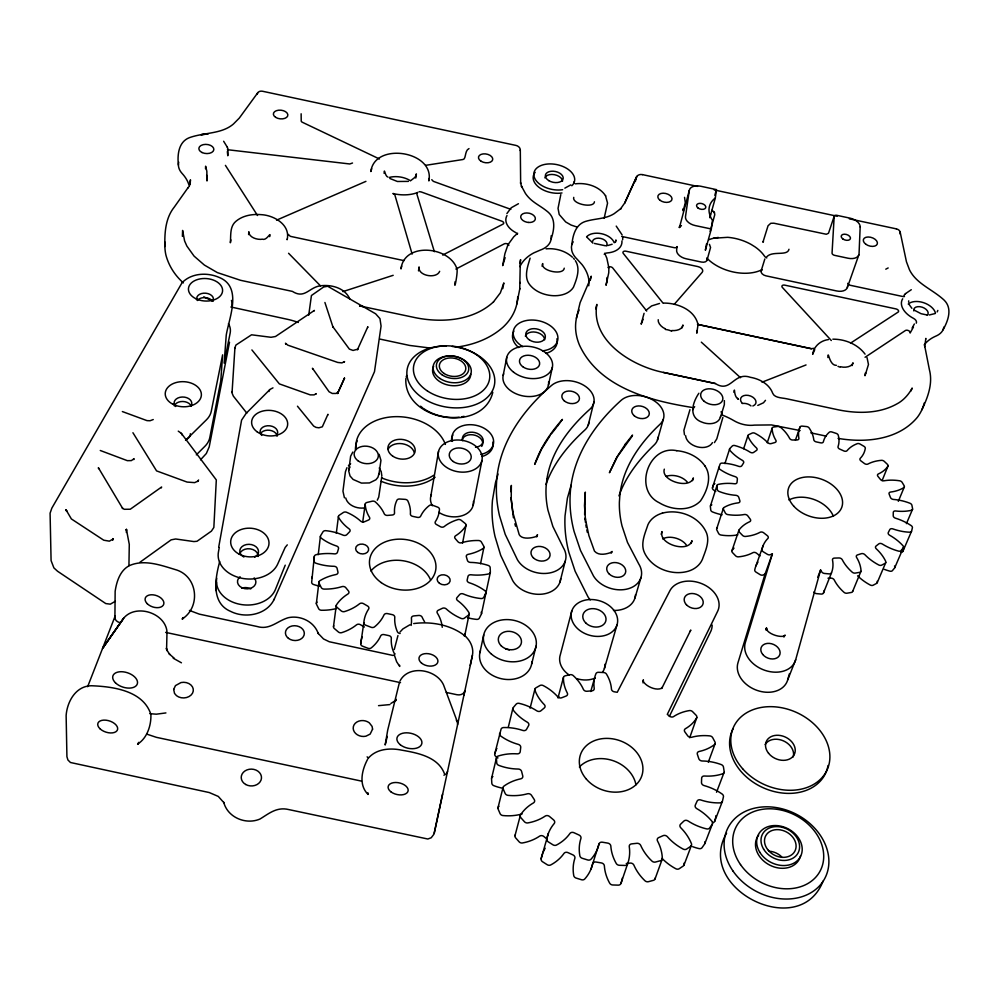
<?xml version="1.0" encoding="UTF-8"?>
<svg xmlns="http://www.w3.org/2000/svg" width="999" height="999" viewBox="0 0 999 999"><rect width="100%" height="100%" fill="white"/><g stroke="black" fill="none" stroke-linecap="round" stroke-linejoin="round"><path stroke-width="1.5" d="M520.304 149.937L520.654 183.404L520.554 182.705L521.665 186.713L521.416 186.064L525.499 193.556C531.905 202.747 539.797 204.97 548.439 212.4C555.981 219.193 554.083 230.27 551.161 238.786M516.783 304.108L519.73 289.148L520.267 263.124M114.91 617.832L115.147 591.358C116.571 581.568 120.205 569.905 129.92 565.397C144.568 559.203 160.939 565.259 175.25 569.567C197.752 575.724 201.161 606.743 182.28 618.955L183.292 617.519M287.138 239.198L287.125 239.735C290.746 224.875 274.001 215.285 261.276 214.66C252.535 213.911 243.057 215.384 236.126 221.141C229.583 226.311 231.006 235.464 230.369 242.757L230.869 239.847M126.361 532.455L126.411 529.42L129.283 544.368L128.933 565.584M381.843 475.911L381.206 471.615L379.245 467.957M608.866 267.894L608.753 272.777L606.043 285.264L606.893 281.069L606.805 281.793M622.664 239.76L622.727 237.512M164.897 246.516C164.535 232.892 165.372 218.157 174.313 207.055L188.399 187.175L188.124 187.849M701.323 342.158L740.546 377.722M178.409 165.072C177.26 155.045 178.409 141.945 189.31 137.7C204.233 132.305 221.478 134.241 233.404 124.038L239.298 118.082L257.892 92.595M442.245 627.31A47.003 36.551 8.7 0 0 437.337 613.124A2.997 2.31 10.4 0 1 438.386 610.189L442.282 608.354A2.997 2.31 10.5 0 1 446.266 608.94A45.754 34.74 11.7 0 0 461.051 618.393A2.997 2.31 11.3 0 0 464.36 618.181L468.494 615.109A2.997 2.31 11.4 0 0 468.906 612.537A46.816 36.326 10 0 0 457.604 600.574A2.985 2.273 11.1 0 1 457.08 597.489L459.602 594.592A2.972 2.273 11.1 0 1 463.361 593.968A45.242 33.966 11.6 0 0 480.931 598.538A2.972 2.26 11.8 0 0 483.716 597.377L485.801 593.244A2.96 2.248 11.9 0 0 484.902 590.709A46.454 35.814 11 0 0 469.18 582.717A2.947 2.235 11.3 0 1 467.182 579.944L467.969 576.473A2.947 2.223 11.3 0 1 470.954 574.775A44.805 33.304 11.2 0 0 488.523 573.963A2.935 2.21 11.9 0 0 490.359 572.052L490.159 567.544A2.922 2.198 11.8 0 0 488.124 565.397A45.979 35.102 11.6 0 0 470.492 562.412A2.922 2.198 11.2 0 1 467.395 560.364L466.371 556.843A2.922 2.185 11.1 0 1 468.144 554.358A44.493 32.83 10.4 0 0 483.066 548.513A2.897 2.16 11.5 0 0 483.741 546.166L481.343 541.957A2.897 2.148 11.4 0 0 478.521 540.509A45.467 34.316 11.7 0 0 461.65 542.757A2.897 2.16 10.8 0 1 457.917 541.708L455.269 538.648A2.897 2.148 10.6 0 1 455.606 535.776A44.368 32.605 9.5 0 0 465.796 525.924A2.872 2.123 10.8 0 0 465.222 523.501L461.063 520.179A2.872 2.123 10.6 0 0 457.867 519.605A44.992 33.591 11.4 0 0 444.155 526.598A2.885 2.135 10.1 0 1 440.334 526.66L436.488 524.512A2.885 2.135 9.9 0 1 435.364 521.665A44.443 32.642 8.5 0 0 439.46 509.328A2.86 2.098 9.8 0 0 437.749 507.18L432.417 505.194A2.86 2.098 9.7 0 0 429.308 505.556A44.618 33.017 10.8 0 0 420.654 516.183A2.885 2.123 9.2 0 1 417.307 517.345L412.812 516.383A2.885 2.123 9.1 0 1 410.389 513.986A44.718 32.942 7.5 0 0 407.854 500.961A2.86 2.098 8.8 0 0 405.257 499.375L399.513 499.001A2.872 2.098 8.6 0 0 396.928 500.237A44.406 32.667 9.9 0 0 394.53 512.937A2.885 2.123 8.4 0 1 392.132 515.022L387.637 515.397A2.885 2.135 8.2 0 1 384.253 513.786A45.142 33.467 6.7 0 0 375.399 501.96A2.885 2.11 7.8 0 0 372.265 501.186L366.908 502.472A2.885 2.123 7.6 0 0 365.209 504.408A44.393 32.58 8.9 0 0 369.493 517.357A2.897 2.148 7.5 0 1 368.394 520.067L364.523 521.728A2.91 2.148 7.4 0 1 360.676 521.153A45.654 34.166 6.1 0 0 346.665 512.3A2.91 2.148 6.8 0 0 343.431 512.45L339.235 515.247A2.91 2.148 6.7 0 0 338.673 517.619A44.568 32.767 7.9 0 0 349.163 528.908A2.922 2.173 6.9 0 1 349.538 531.843L346.89 534.59A2.935 2.185 6.8 0 1 343.107 535.164A46.166 34.94 5.9 0 0 325.874 530.681A2.935 2.185 6.1 0 0 323.002 531.78L320.604 535.726A2.947 2.198 6 0 0 321.316 538.199A44.93 33.204 7 0 0 336.638 546.041A2.96 2.223 6.4 0 1 338.474 548.763L337.475 552.197A2.96 2.223 6.4 0 1 334.34 553.871A46.616 35.677 6.1 0 0 316.346 554.645A2.972 2.248 5.8 0 0 314.298 556.555L311.663 582.342A2.947 2.248 5.6 0 0 313.561 584.502A44.905 33.791 6.2 0 0 319.33 586.101M314.298 556.555L314.136 561.088A2.985 2.248 5.7 0 0 316.046 563.261A45.405 33.829 6.3 0 0 334.016 566.296A2.985 2.26 6.3 0 1 337.088 568.381L337.924 571.99A2.985 2.273 6.4 0 1 335.926 574.55A46.916 36.239 6.9 0 0 319.955 580.669A3.009 2.298 5.8 0 0 319.068 583.141L321.253 587.562A3.009 2.298 5.9 0 0 324.113 589.098A45.942 34.59 5.9 0 0 341.983 586.625A3.009 2.298 6.6 0 1 345.829 587.724L348.426 590.933A3.009 2.31 6.7 0 1 347.927 593.993A47.028 36.538 8 0 0 336.576 604.695A3.034 2.335 6.4 0 0 337.025 607.342L341.271 610.951A3.034 2.348 6.6 0 0 344.643 611.55A46.429 35.352 6 0 0 359.54 603.783A3.022 2.335 7.3 0 1 363.549 603.683L367.52 605.981A3.022 2.335 7.5 0 1 368.619 609.065A46.941 36.488 9.3 0 0 363.823 622.752L360.726 643.768A3.009 2.36 7.4 0 0 362.45 646.153L368.019 648.301A3.009 2.36 7.6 0 0 371.316 647.851A46.254 35.939 6.3 0 0 380.669 635.938A2.997 2.335 8.2 0 1 384.165 634.615L388.823 635.614A2.997 2.335 8.4 0 1 391.321 638.211A46.129 36.051 10.4 0 0 393.868 652.672A3.009 2.36 8.8 0 0 395.142 653.983M166.983 632.667L166.583 649.275L166.396 648.376L167.108 650.636L166.721 649.862L169.755 654.47L169.293 653.983L174.288 658.291M182.392 236.376L182.617 230.444L184.578 240.884L186.85 246.041L194.068 256.106L204.383 265.072L217.37 272.602L240.572 280.307L292.407 291.396C304.283 298.951 308.541 288.399 318.931 286.039C330.157 284.028 344.755 287.5 349.725 298.826M379.47 158.991L301.96 122.078L301.223 121.204L301.136 113.786M207.005 180.969L206.843 171.279L205.619 166.196L205.507 168.744M324.912 302.472L332.992 327.11L332.717 326.536L349.363 349.101L353.072 350.449L357.929 349.113L357.38 349.85L367.857 326.71L367.669 327.472M865.509 373.476L865.534 372.814L865.009 375.724L868.468 364.498L867.02 357.555M190.135 184.827L190.459 179.832L189.685 183.891M510.964 491.733L511.213 487.05M431.768 179.683L433.341 181.343L510.826 209.34M251.898 349.937L279.358 383.891L310.227 394.88L314.098 394.88L316.246 393.643L315.771 394.168M606.88 280.357L607.042 277.497M588.748 285.801L588.911 283.042M228.434 323.664A26.973 18.119 3.5 0 1 230.195 332.892L224.138 363.112L226.249 335.115C229.058 317.844 242.832 286.725 218.968 277.347C207.193 272.24 191.646 273.014 182.268 282.53M308.728 315.16L311.426 295.517L323.639 287L327.672 286.251L375.624 313.786L379.957 318.631L381.069 326.061L374.488 371.665L274.238 599.163C266.845 614.909 245.317 618.793 230.682 611.413C210.664 603.059 215.272 577.884 219.743 561.463M246.803 413.111L233.341 396.116L232.03 392.994L234.927 347.752L235.926 345.055L251.548 334.802L271.029 337.287L275.499 336.501L314.41 310.414L313.948 311.026M215.921 590.571L216.483 582.242M297.465 406.206L313.649 426.073L316.009 427.385L318.881 427.797L322.327 426.81L327.934 414.298L327.759 415.047M231.98 392.245L232.03 391.571M248.614 234.578L248.813 231.743C248.788 237.362 257.143 240.11 262.45 239.198C266.858 241.059 271.378 230.294 269.718 236.651M218.731 547.015L241.596 420.092L246.166 413.336L270.105 389.335L272.977 387.874M234.877 348.426L234.927 347.752M198.601 479.97L197.702 481.493L198.139 480.994L194.655 482.629L187.063 482.067L156.568 470.891L132.929 432.729M492.807 392.295C482.742 434.203 403.309 421.054 405.869 378.509M519.73 289.148L519.792 288.411M520.192 283.092L520.254 282.43M511.276 486.301L511.351 485.414L511.226 499.013L512.912 512.937L512.787 512.225L519.205 534.652C521.84 539.46 530.581 538.411 536.026 536.563L537.524 534.752L536.738 536.863L537 536.163M288.249 234.403L290.359 236.338L404.008 260.627M352.797 452.06L350.624 456.231L348.726 471.066L350.037 475.974L353.097 479.433L361.451 483.091L369.493 482.942L375.924 479.77L377.934 477.31L379.008 473.514M520.204 263.861L520.591 259.653L520.054 262.412M457.604 724.537L457.342 721.852L443.531 684.914C436.438 669.168 408.479 664.385 399.975 681.031M463.961 695.154L472.427 655.269C473.826 648.488 470.791 641.533 465.971 636.825M318.244 554.695L320.392 536.451M316.358 603.546L318.956 581.967M616.221 226.099L622.152 234.952M344.093 362.137L344.58 361.601L341.895 362.899L337.737 362.45L287.762 345.142L285.514 343.219L285.726 344.218M336.313 533.229L338.424 516.533M384.14 173.376C384.34 166.746 384.915 176.436 387.924 177.06M706.518 243.893L705.369 250.25L711.325 228.983L712.449 220.342A37.5 22.702 15.5 0 1 715.334 197.964L716.42 189.623L700.711 186.239A10.764 6.494 14.4 0 0 689.298 190.422L679.432 227.61L680.119 226.211M333.504 626.56L336.276 605.444M573.738 197.365C571.69 204.046 593.881 208.616 594.442 201.786M399.6 665.259L399.725 666.458L396.64 661.75L394.18 654.582M153.247 419.543L150.05 420.741L147.003 420.629L122.365 411.563M362.687 522.227L365.234 504.045M367.957 792.819L368.019 794.38C358.341 784.802 361.9 769.867 367.669 759.203M415.784 178.034L416.371 173.888L415.372 177.098M710.414 214.086L709.889 217.233M378.921 474.488L380.944 460.352L379.121 454.308M689.298 190.422L685.489 216.608A10.939 6.693 14.6 0 0 695.242 225.574L711.325 228.983M381.73 477.097L378.733 497.127L377.285 500.212M133.816 459.577L134.116 458.641L131.356 460.601L127.335 460.664L100.262 450.487M418.494 270.891L419.093 266.92C417.594 275.886 436.526 279.245 439.66 271.316M684.552 197.352L685.289 202.722L683.216 210.901L683.216 208.729L683.266 209.44M908.591 302.11L908.74 300.836M658.216 319.717C657.629 322.952 661.438 327.21 665.234 328.758M161.326 487.874L161.613 487L130.282 509.228L124.263 509.29L122.328 508.054L122.74 508.566L98.352 467.694L98.626 468.631M697.314 330.307L696.778 333.179L698.039 324.6M430.806 496.166L438.561 451.311M766.108 630.219L766.583 627.946L766.445 628.758M698.863 393.256C691.982 403.484 688.398 417.644 702.434 422.327C708.516 424.862 718.98 424.363 720.554 416.496M219.243 547.552L218.419 552.147A30.607 23.027 3.3 0 0 241.82 578.259A30.607 23.027 3.3 0 0 277.734 563.985L285.165 547.427L287.287 544.867M468.993 148.589C464.498 150.474 466.258 159.303 462.937 159.515L425.699 165.322M365.934 181.356L276.561 220.155M502.759 288.649L503.846 282.917L500.374 292.819L493.481 301.91M229.508 342.232L209.203 446.903L206.343 453.496L200.524 459.827M462.549 543.219L466.034 525.237M473.176 505.232L481.918 460.589A22.178 15.834 10.4 0 0 452.46 440.447A22.178 15.834 10.4 0 0 446.253 467.182A22.178 15.834 10.4 0 0 481.918 460.589M503.171 375.412L506.743 357.417M464.885 634.927L469.168 614.11M664.31 469.155C660.626 480.856 689.934 489.672 693.393 477.934L692.557 480.656M480.544 563.711L483.941 547.277M542.132 266.333L542.694 263.574C540.297 270.891 563.411 275.799 564.248 268.182M560.801 194.605L558.041 208.341L559.203 214.485L565.696 221.953L571.091 225.05L577.36 227.16M223.714 802.197C227.572 817.494 245.941 825.112 260.027 819.005C269.031 813.498 276.798 806.643 288.798 809.577L427.822 839.01L431.218 837.761L433.941 834.202L442.557 794.105M481.493 613.723L490.322 572.427M470.242 665.421L472.427 655.269M434.278 833.191L464.86 690.809A6.881 5.482 11.7 0 1 456.968 694.73L446.291 692.444M479.882 652.734L483.728 634.914M571.94 244.505C572.702 235.489 575.574 224.6 585.277 221.491C595.566 218.319 605.219 219.243 614.11 213.711L620.953 208.529L620.466 209.003L624.737 202.947M548.439 385.09L552.397 367.182M715.471 818.056L714.822 820.966A3.184 2.547 24.8 0 1 712.449 822.652M352.522 163.012L349.762 163.973L227.422 149.7M576.423 318.256L580.094 302.685L590.072 279.508M344.48 378.346L344.48 378.146M348.838 470.079L349.063 469.118M590.272 280.307L591.221 276.186L589.835 280.207M595.804 308.891L596.865 304.408C590.434 340.484 631.593 366.071 663.398 372.427L715.371 383.541C731.056 393.581 733.453 371.478 750.424 377.322C759.59 378.883 769.33 384.078 772.702 393.269C774.587 398.064 782.354 397.789 786.638 398.776L838.611 409.89C858.054 413.823 879.42 413.711 896.877 403.921C909.914 397.177 914.659 381.643 910.976 390.934M615.396 242.432L615.983 239.96L615.459 241.533M497.977 757.941A44.93 36.151 15 0 1 495.904 756.518A3.109 2.535 14.3 0 1 494.792 753.783L501.061 729.145A3.147 2.535 14.2 0 1 503.633 727.547A46.678 38.212 15 0 1 522.814 730.444A3.134 2.522 15 0 0 526.56 729.295L528.596 725.624A3.134 2.51 15.1 0 0 527.36 722.24A45.08 35.577 15.6 0 1 513.374 710.326A3.109 2.485 14.4 0 1 513.274 707.567L516.158 704.158A3.109 2.473 14.5 0 1 519.243 703.371A46.141 37.35 14.6 0 1 536.85 710.851A3.109 2.473 15.4 0 0 540.934 710.764L544.255 707.979A3.109 2.46 15.5 0 0 544.293 704.62A44.818 35.09 16.5 0 1 534.989 690.359A3.084 2.435 15 0 1 535.889 687.861L539.959 685.514A3.072 2.423 15.2 0 1 543.256 685.589A45.629 36.513 14.8 0 1 557.729 696.778A3.084 2.435 16 0 0 561.763 697.739L566.046 696.066A3.084 2.423 16.2 0 0 567.307 693.044A44.718 34.803 17.6 0 1 563.411 677.834A3.059 2.398 16 0 1 565.209 675.811L570.042 674.712A3.059 2.385 16.2 0 1 573.264 675.611A45.205 35.789 15.3 0 1 583.391 689.372A3.072 2.41 16.9 0 0 587.025 691.258L591.858 690.833A3.072 2.398 17.1 0 0 594.218 688.423A44.78 34.753 18.8 0 1 595.953 673.676A3.047 2.373 17.1 0 1 598.476 672.302L603.658 672.527A3.047 2.373 17.3 0 1 606.505 674.15A44.893 35.227 16.2 0 1 611.475 689.185A3.072 2.385 18 0 0 614.373 691.82L617.245 692.282L669.867 590.784A26.049 19.256 18.9 0 1 702.372 583.903A26.049 19.256 18.9 0 1 717.644 611.251L667.295 714.36L669.53 716.158A3.097 2.41 20.5 0 0 673.601 716.583A45.917 35.927 22.4 0 1 689.347 710.589A3.097 2.398 21.1 0 1 692.544 711.625L696.116 715.259A3.097 2.398 21.3 0 1 696.615 717.994A44.93 34.853 19.6 0 1 685.401 728.721A3.122 2.435 21.4 0 0 684.927 731.992L687.712 735.813A3.122 2.435 21.6 0 0 691.658 737.262A46.491 36.663 23.4 0 1 709.839 735.901A3.134 2.435 22.3 0 1 712.699 737.699L714.972 741.982A3.134 2.448 22.5 0 1 714.447 744.617A45.267 35.177 20.9 0 1 699.088 751.485A3.147 2.473 22.4 0 0 697.377 754.357L698.776 758.603A3.159 2.485 22.6 0 0 702.235 760.988A47.065 37.487 24.1 0 1 721.203 764.572A3.172 2.485 23.4 0 1 723.451 766.982L724.163 771.528A3.172 2.498 23.6 0 1 722.639 773.813A45.729 35.702 22 0 1 704.457 776.011A3.184 2.522 23.3 0 0 701.648 778.184L701.485 782.454A3.197 2.535 23.4 0 0 704.095 785.576A47.577 38.337 24.4 0 1 722.052 793.98A3.209 2.547 24.3 0 1 723.438 796.815L722.464 801.173A3.222 2.56 24.4 0 1 720.054 802.871A46.291 36.389 23.1 0 1 700.736 799.962A3.222 2.572 23.8 0 0 697.077 801.198L695.316 805.082A3.234 2.585 23.9 0 0 696.803 808.641A47.977 39.123 24.2 0 1 711.912 821.265A3.259 2.61 24.8 0 1 712.25 824.237L709.627 827.996A3.259 2.622 24.8 0 1 706.555 828.883A46.866 37.2 23.9 0 1 688.024 820.941A3.259 2.635 24 0 0 683.865 821.078L680.631 824.15A3.259 2.635 24 0 0 680.819 827.821A48.227 39.748 23.5 0 1 691.395 843.543A3.284 2.672 24.8 0 1 690.634 846.378L686.563 849.1A3.297 2.685 24.7 0 1 683.116 849.075A47.415 38.049 24.3 0 1 667.357 836.687A3.284 2.672 23.7 0 0 663.111 835.664L658.716 837.599A3.284 2.685 23.6 0 0 657.529 841.008A48.289 40.135 22.2 0 1 662.325 858.316A3.309 2.722 24.1 0 1 660.501 860.701L655.394 862.062A3.309 2.735 24 0 1 651.935 861.076A47.865 38.874 24.3 0 1 640.709 845.416A3.297 2.71 22.9 0 0 636.825 843.318L631.705 843.88A3.297 2.722 22.7 0 0 629.258 846.665A48.177 40.222 20.4 0 1 627.634 863.785L620.928 883.466A3.272 2.747 23.3 0 1 618.256 885.139L612.712 884.977A3.272 2.747 23 0 1 609.652 883.141A47.565 39.398 24.2 0 1 604.37 865.871A3.247 2.722 21.9 0 0 601.323 862.924L596.091 862.037A3.247 2.722 21.6 0 0 592.657 863.898A47.315 39.835 18.8 0 1 584.777 878.97A3.272 2.76 21.4 0 1 581.518 879.744L576.086 878.071A3.272 2.76 21.1 0 1 573.738 875.561A47.69 39.873 23.1 0 1 574.837 858.403A3.247 2.722 20.2 0 0 572.902 854.882L568.056 852.659A3.234 2.722 19.9 0 0 563.985 853.408A46.928 39.336 17 0 1 550.736 864.934A3.247 2.747 19.2 0 1 547.24 864.734L542.519 861.737A3.247 2.747 18.9 0 1 541.133 858.815L548.376 833.391M491.583 778.246L496.466 757.879M635.314 181.656L636.288 177.597A5.22 4.208 9.1 0 1 642.407 174.625M508.279 727.334L512.887 708.303M399.213 683.378L387.712 730.094L385.164 744.992L387.262 736.45M588.224 425.199L594.03 401.598M531.705 663.823L536.076 646.116M497.989 807.804L503.009 787.574M560.002 581.967L565.234 561.176M394.268 649.55L397.964 635.539M530.094 708.191L534.915 689.148M393.181 275.312L342.907 291.608M571.84 610.776L560.364 654.582A23.089 17.895 16.3 0 0 569.23 675.037M514.997 835.664L520.292 815.584M563.448 677.434L557.979 697.926A3.022 2.385 16.1 0 1 558.903 696.64M925.661 339.123L925.848 338.399L924.699 346.715L924.724 345.991L929.42 369.805C933.054 383.641 927.759 397.465 921.865 409.802M714.847 195.267L716.42 189.623M709.839 217.732L715.334 197.964M800.037 427.048A39.223 26.136 19.7 0 0 798.888 438.224A2.685 1.798 18.9 0 1 796.927 439.947L792.769 440.01A2.685 1.811 18.8 0 1 789.61 438.361A39.411 26.773 18 0 0 780.556 427.297A2.672 1.798 18.4 0 0 777.771 426.448L773.638 427.023A2.672 1.798 18.3 0 0 772.14 428.471A39.136 26.161 19.1 0 0 775.873 440.297A2.685 1.823 18.4 0 1 774.862 442.532L771.228 443.581A2.697 1.823 18.4 0 1 767.731 442.632A39.71 27.235 17.8 0 0 755.019 433.316A2.685 1.823 17.9 0 0 752.185 433.079L748.763 434.64A2.685 1.823 17.9 0 0 748.051 436.501A39.173 26.324 18.6 0 0 756.405 447.877A2.71 1.848 18.1 0 1 756.468 450.437L753.683 452.372A2.71 1.848 18.1 0 1 750.187 452.222A40.085 27.772 17.8 0 0 734.914 445.566A2.71 1.848 17.6 0 0 732.292 446.004L729.907 448.439A2.71 1.861 17.6 0 0 730.069 450.537A39.323 26.636 18.1 0 0 742.369 460.352A2.722 1.873 18 0 1 743.518 462.999L741.87 465.671A2.735 1.886 18 0 1 738.686 466.346A40.509 28.322 18.1 0 0 722.227 463.099A2.735 1.886 17.6 0 0 720.067 464.173L718.993 467.282A2.735 1.898 17.6 0 0 720.029 469.418A39.598 27.06 17.9 0 0 735.214 476.66A2.747 1.911 18.1 0 1 737.362 479.12L737.037 482.305A2.76 1.911 18.1 0 1 734.502 483.766A40.922 28.834 18.6 0 0 718.406 484.365A2.76 1.936 17.8 0 0 716.945 486.014L717.307 489.498A2.772 1.936 17.9 0 0 719.155 491.483A39.96 27.585 17.8 0 0 735.813 495.317A2.772 1.948 18.4 0 1 738.773 497.352L739.847 500.711A2.785 1.948 18.4 0 1 738.211 502.859A41.309 29.258 19.3 0 0 724.125 507.405A2.797 1.973 18.3 0 0 723.513 509.465L725.336 513.011A2.797 1.973 18.4 0 0 727.846 514.597A40.36 28.134 18 0 0 744.317 514.51A2.797 1.973 18.9 0 1 747.826 515.896L750.212 519.118A2.81 1.973 19 0 1 749.675 521.728A41.608 29.533 20.1 0 0 739.085 529.907A2.822 1.998 19 0 0 739.422 532.192L742.569 535.414A2.835 2.01 19.1 0 0 745.466 536.451A40.784 28.671 18.4 0 0 760.064 532.292A2.822 1.998 19.6 0 1 763.76 532.854L767.244 535.601A2.835 1.998 19.7 0 1 767.881 538.436A41.808 29.633 21 0 0 761.987 549.512A2.847 2.023 19.9 0 0 763.261 551.785L767.407 554.333A2.847 2.035 20.1 0 0 770.429 554.682L772.377 553.821L765.034 574.138L737.961 662.787A26.324 19.718 22.3 0 0 757.242 690.459A26.324 19.718 22.3 0 0 787.712 679.819L795.679 659.74L820.591 569.979L821.74 571.878A2.872 2.035 21.7 0 0 824.425 573.451L829.22 573.901A2.872 2.035 21.8 0 0 831.493 572.802A41.758 29.62 20.7 0 0 832.504 560.039A2.86 2.01 21.7 0 1 834.552 558.091L838.91 557.966A2.86 2.01 21.8 0 1 842.282 559.765A41.608 28.834 22.5 0 0 852.197 572.165A2.872 2.023 22.3 0 0 855.181 573.101L859.527 572.377A2.872 2.01 22.4 0 0 861.038 570.691A41.871 29.595 21.5 0 0 856.58 557.405A2.847 1.986 22.2 0 1 857.529 554.907L861.263 553.708A2.847 1.986 22.2 0 1 864.922 554.72A41.284 28.322 22.6 0 0 878.67 564.934A2.86 1.986 22.7 0 0 881.63 565.159L885.064 563.349A2.86 1.986 22.7 0 0 885.663 561.263A41.858 29.371 22.1 0 0 876.285 548.813A2.835 1.961 22.4 0 1 876.073 546.028L878.783 543.893A2.835 1.948 22.4 0 1 882.354 544.03A40.884 27.785 22.4 0 0 898.413 551.086A2.835 1.948 22.8 0 0 901.048 550.586L903.233 547.902A2.835 1.948 22.8 0 0 902.884 545.641A41.696 28.996 22.5 0 0 889.672 535.252A2.81 1.923 22.4 0 1 888.323 532.467L889.772 529.632A2.81 1.923 22.3 0 1 892.894 528.908A40.447 27.248 22 0 0 909.577 532.205A2.81 1.911 22.7 0 0 911.625 531.056L912.387 527.809A2.797 1.898 22.6 0 0 911.15 525.586A41.409 28.509 22.6 0 0 895.529 518.206A2.785 1.898 22.2 0 1 893.218 515.696L893.281 512.462A2.785 1.886 22.1 0 1 895.666 510.976A40.022 26.786 21.5 0 0 911.313 510.327A2.772 1.873 22.3 0 0 912.574 508.678L911.887 505.182A2.772 1.861 22.2 0 0 909.914 503.234A41.034 27.972 22.5 0 0 893.468 499.438A2.76 1.861 21.8 0 1 890.446 497.44L889.16 494.143A2.76 1.848 21.7 0 1 890.584 492.045A39.648 26.436 20.8 0 0 903.72 487.674A2.747 1.836 21.7 0 0 904.132 485.689L902.097 482.305A2.735 1.823 21.6 0 0 899.587 480.781A40.597 27.423 22.1 0 0 883.915 480.806A2.735 1.836 21.2 0 1 880.481 479.483L877.996 476.423A2.735 1.823 21.1 0 1 878.358 473.951A39.361 26.211 20.2 0 0 887.824 466.383A2.71 1.811 21.1 0 0 887.349 464.273L884.202 461.301A2.71 1.798 21 0 0 881.405 460.339A40.16 26.936 21.7 0 0 867.919 464.048A2.71 1.811 20.7 0 1 864.41 463.499L860.988 460.951A2.71 1.811 20.5 0 1 860.264 458.341A39.173 26.124 19.5 0 0 865.284 448.389A2.685 1.786 20.4 0 0 863.998 446.341L860.027 444.031A2.685 1.786 20.3 0 0 857.217 443.693A39.76 26.536 21.1 0 0 847.09 450.649A2.697 1.798 20 0 1 843.818 450.924L839.772 449.1A2.697 1.798 19.9 0 1 838.049 446.603A39.123 26.199 18.9 0 0 838.248 435.214A2.672 1.773 19.6 0 0 836.263 433.416L831.855 431.968A2.672 1.773 19.5 0 0 829.257 432.267A39.436 26.261 20.4 0 0 823.363 441.795A2.685 1.798 19.4 0 1 820.616 442.832L816.333 441.908A2.685 1.798 19.3 0 1 813.773 439.735A39.211 26.424 18.4 0 0 809.14 427.972A2.672 1.786 19 0 0 806.655 426.585L802.185 426.123A2.672 1.786 18.9 0 0 800.037 427.048L795.429 440.109M682.155 327.834L682.941 325C682.242 329.52 676.598 330.944 671.753 330.544M710.127 231.381L714.772 214.71L714.21 212.2L712.025 210.24M787.712 679.819L789.372 673.838M707.13 259.84L710.564 247.465L709.44 244.355M657.467 440.01L663.311 419.318M590.746 691.52L594.492 678.383M604.42 668.418L617.02 624.875A23.664 17.957 16.1 0 0 587.762 599.7A23.664 17.957 16.1 0 0 578.359 629.333A23.664 17.957 16.1 0 0 617.02 624.875M285.239 565.159L275.225 589.959A30.17 22.977 3 0 1 239.797 604.283A30.17 22.977 3 0 1 216.733 578.284M518.444 203.721L511.251 207.755L506.893 213.549M634.939 598.001L641.021 577.385M498.064 474.05L495.467 482.742L492.47 500.249A204.083 146.516 17.8 0 0 495.029 536.525L500.699 555.332L512.687 580.606A25.524 19.143 13.6 0 0 540.122 594.293A25.524 19.143 13.6 0 0 560.701 578.708M661.201 534.315L662.012 531.58C658.179 544.13 688.336 553.396 692.007 540.709L691.146 543.444M823.064 881.106C799.575 941.807 694.23 888.373 726.598 833.166M371.715 168.719L370.854 171.553C374.513 141.608 434.965 151.011 428.871 180.931L429.095 178.371M772.377 553.821L745.329 642.569A26.623 19.743 22 0 0 764.922 670.341A26.623 19.743 22 0 0 795.679 659.74M761.188 270.791L764.834 258.966M733.94 392.37C735.152 385.264 733.241 396.453 738.149 398.938L737.612 398.351L738.261 399.038M720.404 417.357L724.337 404.707L724.375 400.624M924.137 344.98A55.869 34.728 21.1 0 1 936.075 336.014A27.198 16.733 19.5 0 0 943.068 329.795L943.93 327.01M590.921 869.305L598.963 844.08A3.297 2.735 21.3 0 1 602.434 842.207L607.729 843.106A3.297 2.735 21.6 0 1 610.826 846.078A48.164 39.56 23.8 0 0 616.221 863.436A3.322 2.76 22.6 0 0 619.318 865.284L624.924 865.446A3.322 2.76 22.9 0 0 627.634 863.785M715.771 491.396A39.186 27.085 18 0 1 713.498 489.91A2.71 1.898 17.7 0 1 712.474 487.774L718.993 467.282M710.476 505.869L717.032 485.377M724.924 463.598L729.607 448.976M716.745 528.608L723.438 508.154M743.656 448.713L747.951 435.576M494.792 753.783L496.191 749.6M834.227 216.134L828.496 233.267L826.31 234.253L773.838 223.202L770.778 223.289L768.056 225.749L762.899 242.295L763.486 241.458M692.944 409.715L693.606 408.116M767.232 442.732L772.165 428.171M731.992 550.599L738.91 530.194M571.178 485.027L567.407 498.126L565.047 515.771A204.97 145.891 19.9 0 0 568.856 552.31L575.137 571.253L587.924 596.703A25.574 19.118 16.2 0 0 590.234 599.899M712.474 487.774L713.548 484.665A2.71 1.886 17.7 0 1 713.698 484.39M604.17 218.194L607.554 203.122L605.494 195.654M847.352 287.525L858.84 254.845M696.778 717.632L689.697 737.749A3.059 2.398 21.5 0 0 689.785 737.362M618.943 495.929C625.861 476.123 639.31 459.315 654.258 444.892A23.614 16.321 15.1 0 0 658.054 437.225M827.871 357.517C828.246 348.626 828.908 365.746 836.388 365.334M755.968 565.821L763.186 545.479M655.082 878.858L662.187 859.215M406.181 376.973L406.718 375.487M852.047 365.609L853.071 362.824C851.897 366.745 845.454 367.982 840.746 366.795M708.303 762.2L715.147 743.631M112.887 539.135L109.39 541.158L103.759 540.209L71.379 518.943L66.309 510.339M644.068 313.311L641.146 324.176L643.119 319.318M684.028 864.997L691.445 845.341M716.533 792.244L724.1 772.364M505.119 257.642L502.684 265.622L504.907 253.721L507.954 244.743M704.857 843.568L712.449 823.863M520.004 266.696L520.479 265.459A54.683 35.302 12.4 0 1 533.803 252.884L540.259 250.087A26.773 16.921 11.2 0 0 551.111 235.826M714.672 821.353L722.314 801.573M87.65 686.675L115.197 615.971A7.018 5.37 -1.9 0 0 119.917 622.602M817.769 577.197L820.591 569.979M545.941 484.478C553.483 463.099 568.269 445.154 584.827 430.045A23.576 16.346 13.1 0 0 588.911 422.44M813.835 592.07A2.847 2.035 21.9 0 0 816.483 593.631L821.228 594.068A2.847 2.035 22 0 0 823.476 592.969L831.493 572.802M632.23 435.764L632.517 435.064L625.324 444.193M882.154 480.494L887.961 466.121M943.068 329.795C948.026 320.929 952.796 308.479 944.092 300.087C932.479 289.298 916.208 283.766 909.427 269.68L906.455 261.8L900.149 232.03M852.634 591.458L860.938 571.353M898.326 501.311L904.307 486.963M530.119 258.142C527.659 266.508 523.476 277.247 529.882 284.927C535.489 291.858 544.53 295.254 553.259 295.704C560.639 295.991 569.168 293.956 573.389 287.362C576.66 279.208 580.719 268.743 575.349 260.664M611.488 552.847L612.075 551.46L610.864 552.697L611.376 552.322C607.38 553.808 598.851 556.331 594.48 551.123L588.886 535.589L585.352 518.693L585.451 519.418L584.49 505.619L585.314 492.107L584.627 514.585M877.222 582.679L885.738 562.612M906.43 523.638L912.537 509.303M689.959 409.665L683.89 430.307L684.49 434.852M788.985 249.263C787.437 256.431 772.639 250.474 766.857 256.693M894.767 567.669L903.396 547.627M902.859 551.398L911.5 531.343M937.187 311.925L937.849 310.427M337.587 393.606L344.518 378.084L337.774 392.869L338.124 392.195L336.163 393.456L332.317 393.469L329.096 391.783L312.45 368.256L312.799 369.368M636.5 176.973L624.725 203.022L636.838 176.386M765.496 400.324L763.486 402.772L757.779 405.419M806.043 364.935L762.012 382.192M138.761 742.332L137.787 744.005C147.128 738.024 151.211 725.574 150.911 714.859M669.355 716.458L710.676 631.593A25.762 19.231 19.1 0 0 712.137 625.049M690.134 631.405L690.796 630.057L661.738 688.498M911.3 289.71L905.419 293.694M102.51 648.526L123.651 618.244L102.922 647.714M349.4 468.181L350.05 466.983M401.71 266.096L401.011 268.931C403.921 241.97 449.175 246.154 456.768 268.394M912.112 328.034L914.347 324.001M346.94 467.719L345.429 471.778L342.957 491.183L344.43 497.827M273.888 599.787L274.238 599.163M396.353 699.387L395.242 701.186L395.754 700.386L390.859 703.483M508.004 244.655L513.761 236.763L517.657 233.217M662.387 687.162L661.538 688.261C656.018 691.083 645.466 686.051 643.231 681.243L643.356 679.819L643.019 682.879M814.747 349.687L812.662 354.32C813.723 346.316 820.604 340.522 828.421 339.598M631.955 436.451L617.582 456.343L609.427 472.739L616.558 457.667L625.761 443.606M783.903 637.075L785.089 635.102L783.653 636.338L784.203 636.026C779.457 637.649 768.443 633.99 766.458 629.195L766.67 629.807L766.445 628.908M913.461 327.048L910.126 333.017A2.772 1.723 19.5 0 0 908.653 330.694A2.772 1.723 19.5 0 0 905.381 330.544L865.059 357.28M549.937 435.826L541.558 449.125L534.727 464.398C540.434 447.527 550.674 432.604 562.425 419.38L557.417 426.273M181.843 283.092L51.848 508.116L50.087 513.199L51.086 560.601L53.896 567.894L57.542 571.241L105.782 603.571L110.327 604.17L115.372 601.261M415.409 177.01L410.664 180.657M551.336 433.891L556.643 427.222M269.78 389.672L269.493 390.01A5.482 3.871 2.4 0 0 268.918 391.508M903.97 295.429L905.506 293.581M694.093 407.38L694.68 406.68M674.275 304.308L702.197 272.302A5.432 3.422 15 0 0 697.889 266.583L625.911 251.199A2.71 1.711 13.4 0 0 623.376 251.623A2.71 1.711 13.4 0 0 623.314 253.446L663.136 303.259M400.037 631.98L402.934 628.895L409.865 624.787M714.41 442.619L716.807 438.848L722.889 417.395M368.219 758.328C376.198 748.763 390.234 747.764 401.648 750.137C417.257 752.884 437.849 756.618 444.355 773.463M348.439 465.709L350.637 463.748M196.303 454.87L204.97 446.216A28.509 20.155 2.2 0 0 209.815 437.537L220.779 380.844L222.627 354.832L211.301 411.176A28.884 20.167 2.4 0 1 206.393 419.855L185.552 440.359M645.953 310.339L651.623 305.919L659.515 303.471M680.669 225.911L679.22 227.273L679.732 226.798M104.246 646.278L103.509 646.965L123.701 618.156C135.839 603.496 165.272 612.849 166.995 631.693M493.543 301.835C473.126 320.816 441.883 323.027 415.372 317.682L359.528 305.894L363.511 306.593M676.822 450.699C648.276 444.543 633.191 490.184 659.153 502.697C671.39 510.214 689.685 511.988 700.449 500.998C707.155 491.158 712.487 476.461 704.782 465.734M888.173 267.944L885.776 269.181M182.78 618.568L183.454 618.019L182.28 618.955M813.848 348.314L811.388 348.713L697.452 324.363L811.4 348.726M564.847 188.137L570.791 184.902M139.86 562.325L171.154 539.847L175.649 538.985L193.893 541.57L197.028 541.271L211.413 531.131L213.848 527.472L216.308 479.932L181.319 433.329L178.259 431.143M850.574 343.107L898.039 312.15A2.747 1.686 19 0 0 898.326 310.389A2.747 1.686 19 0 0 895.978 308.916L784.715 285.14A2.722 1.698 16.8 0 0 782.242 285.602A2.722 1.698 16.8 0 0 782.429 287.5L831.318 340.522M680.182 226.361L681.43 225.612M442.694 255.057L502.922 224.188A2.697 1.698 10.7 0 0 502.022 221.254L421.516 192.058A2.685 1.673 8.9 0 0 420.279 191.808L419.13 191.671M662.649 538.898C669.854 534.915 682.155 538.611 686.55 545.304M935.289 313.511L929.245 314.985M765.034 574.138L763.099 574.999A2.822 2.035 20.2 0 1 760.114 574.65L756.018 572.115A2.822 2.023 20.1 0 1 754.757 569.842A41.359 29.62 21.2 0 1 757.941 562.1M662.524 513.099C656.418 514.797 650.636 518.743 647.964 524.625C645.079 533.516 640.147 543.618 644.555 552.872C651.985 568.506 671.952 575.936 688.224 571.228C694.23 569.43 699.849 565.347 702.359 559.452C705.456 550.724 710.551 540.434 705.756 531.256C698.064 515.971 678.433 508.728 662.287 513.174M612.15 244.256L607.617 245.567M665.996 476.398C672.427 474.013 682.392 476.111 687.474 482.28M708.828 239.723A36.738 22.852 15.6 0 1 713.686 238.224L727.722 237.325A36.738 22.852 15.6 0 1 751.136 244.443L755.119 246.94A36.738 22.852 15.6 0 1 764.46 256.069A5.295 3.259 16.2 0 0 766.77 257.954M378.534 705.656L389.947 704.57M408.379 181.393L397.39 181.481L389.835 178.471M165.921 712.924L156.331 714.185L149.862 713.686M413.698 623.576C431.381 621.178 451.523 624.875 465.559 636.4M713.686 238.224L718.318 237.437M455.556 347.252C472.764 345.179 489.847 338.886 502.947 327.272A92.058 60.327 9.1 0 0 517.707 296.978M575.274 183.841C586.401 182.48 599.263 186.189 605.669 195.916M626.273 863.498L630.069 863.086A3.247 2.697 23.3 0 1 633.903 865.159A47.265 38.724 24.7 0 0 644.942 880.743A3.272 2.722 24.4 0 0 648.363 881.705L653.408 880.344A3.272 2.71 24.6 0 0 655.219 877.971M546.091 248.851C555.469 247.989 565.397 250.761 572.402 257.193M827.996 578.221L830.881 578.134A2.822 1.998 22 0 1 834.202 579.919A41.159 28.834 22.8 0 0 843.98 592.295A2.835 2.01 22.6 0 0 846.927 593.219L851.235 592.482A2.835 2.01 22.6 0 0 852.734 590.796M832.841 339.173C844.992 339.111 857.691 344.193 865.059 354.133M663.96 303.084C677.772 303.009 694.854 309.902 698.064 324.725M605.169 245.729L594.343 243.419M431.031 348.151L409.677 345.442L379.657 339.023M676.723 450.686C687.624 451.648 698.613 456.805 704.944 465.971M926.585 314.885L921.078 313.711L913.673 309.852M361.451 781.106L156.418 737.337L147.153 734.253M838.061 438.374C865.409 443.094 898.413 440.059 917.319 417.357A92.982 60.04 18.8 0 0 924.262 402.984M393.131 655.481L329.27 641.745L323.526 638.948L317.894 633.079L318.256 633.591C314.148 621.54 300.374 615.059 288.249 617.707C277.035 621.041 269.742 630.319 257.03 626.485L199.313 614.135L189.435 610.439M642.407 174.613L697.564 186.401M714.26 189.96L837.187 216.234M849.325 218.818L896.365 228.871M621.653 236.438L674.238 247.677A2.685 1.673 14.3 0 0 677.11 246.566L676.635 249.837A10.777 6.718 14.6 0 0 686.201 258.803L701.423 262.05A5.395 3.372 15 0 0 706.68 258.017M663.398 372.427L715.371 383.541M691.608 407.367C649.475 400.611 599.2 387.5 579.482 345.13A92.233 60.502 14.9 0 1 579.108 310.027M800.137 430.569L771.465 424.925L754.457 425.112A23.077 15.447 17.4 0 1 734.078 420.754A59.153 40.759 17 0 0 722.052 414.96M810.801 432.842L826.036 436.101M165.659 632.392L400.537 682.654M230.881 306.993L286.963 319.205A59.253 40.472 5.2 0 1 298.289 322.477M212.874 301.149L203.759 296.89M173.214 658.204L181.443 662.812M364.398 627.035L360.477 624.737A2.985 2.323 7.2 0 0 356.506 624.85A45.892 35.29 5.8 0 1 341.77 632.629A2.997 2.335 6.4 0 1 338.436 632.03L334.253 628.446A2.997 2.335 6.3 0 1 333.803 625.811M367.108 756.88L367.982 757.454M591.995 242.145L587.187 237.475M760.014 555.943L756.568 553.209A2.797 1.998 19.7 0 0 752.921 552.659A40.347 28.671 18.6 0 1 738.461 556.843A2.797 2.01 19.3 0 1 735.589 555.806L732.492 552.597A2.797 1.998 19.2 0 1 732.155 550.312A41.159 29.52 20.3 0 1 734.003 548.126M546.853 839.035L543.893 836.538A3.222 2.697 18.2 0 0 539.635 836.126A46.454 38.624 15.7 0 1 522.477 842.956A3.222 2.71 17.1 0 1 519.143 841.832L515.634 837.849A3.222 2.71 16.9 0 1 515.334 834.839M183.416 282.892C175.075 275.637 168.831 265.946 165.959 255.232A92.77 59.84 5.2 0 1 165.097 242.195M320.467 285.826L288.574 253.271M911.9 308.316L909.252 304.695M573.438 258.242L574.363 259.315M456.306 720.179L457.342 721.852M223.963 802.771L218.294 796.428L209.253 792.544L70.454 762.499L67.92 759.977L66.921 756.68L66.134 715.484C67.17 701.61 75.787 685.988 91.309 685.751C112.575 686.525 142.732 690.434 150.712 713.873M257.53 215.509L225.424 165.372M181.319 433.329L181.568 433.716A5.694 3.896 4.6 0 1 181.955 434.89M721.066 411.75L722.127 413.848M227.397 147.328L223.639 141.259M714.21 212.2L714.585 212.987M604.72 253.271L606.83 258.154L608.853 267.744M434.378 251.698L416.858 194.006A2.685 1.673 8.9 0 1 417.832 192.445A29.383 18.132 8.5 0 1 394.268 193.831L392.882 193.506A2.697 1.686 8.3 0 1 394.88 195.017L412.137 254.096M227.347 151.536L227.784 155.757L227.972 149.388M227.36 147.215L228.009 149.613M514.872 523.813L515.546 526.248M66.371 510.477L66.359 510.689M586.813 529.982L587.35 532.405M513.424 517.757L510.988 497.652M455.132 281.618C453.633 294.293 458.454 270.766 456.78 268.494M585.889 524.987L586.288 527.435M585.489 522.539L584.952 518.194M206.693 175.237L207.043 179.92M766.408 628.021L766.47 629.62M800.511 855.993A23.726 18.844 27.7 0 1 770.004 865.259A23.726 18.844 27.7 0 1 758.666 835.064M769.205 851.21A16.246 12.999 28.1 0 1 781.655 856.817M765.172 744.567A15.397 11.838 24.7 0 1 783.403 740.858A15.397 11.838 24.7 0 1 793.231 756.905M828.034 765.521A51.349 39.461 24.7 0 1 766.408 789.098A51.349 39.461 24.7 0 1 733.054 728.833M562.649 189.71A20.729 12.637 11.6 0 1 533.891 175.712A20.729 12.637 11.6 0 1 558.628 165.022A20.729 12.637 11.6 0 1 571.828 185.752M544.867 177.834A9.053 5.532 11.6 0 1 554.482 174.688A9.053 5.532 11.6 0 1 562.537 181.181M561.975 192.969A20.704 12.65 11.6 0 1 540.459 188.386A20.704 12.65 11.6 0 1 533.766 174.588M534.365 173.426A20.704 12.65 11.6 0 1 535.177 172.34M573.963 181.893A20.704 12.65 11.6 0 1 574 183.192M531.955 661.663A26.498 20.729 13.3 0 1 501.698 678.796A26.498 20.729 13.3 0 1 480.469 650.649M505.769 649.15A11.588 9.066 13.3 0 1 509.303 649.912M605.069 664.148A23.089 17.895 16.3 0 1 602.472 672.315M595.229 678.046A23.089 17.895 16.3 0 1 576.735 678.633M712.437 442.632A14.086 9.653 16.7 0 1 697.389 446.878A14.086 9.653 16.7 0 1 685.651 435.676M499.662 733.341A3.147 2.547 14.2 0 0 500.799 736.088A45.479 36.251 14.9 0 0 518.294 744.38A3.159 2.572 15.1 0 1 520.716 747.452L520.217 751.685A3.172 2.572 15.1 0 1 517.157 753.845A47.203 39.023 15.9 0 0 498.239 756.018A3.184 2.597 14.4 0 0 496.441 758.316L496.715 762.911A3.197 2.61 14.5 0 0 498.813 765.371A45.966 37.05 14.6 0 0 518.219 769.043A3.197 2.622 15.5 0 1 521.615 771.478L522.739 775.848A3.209 2.635 15.7 0 1 520.729 778.833A47.665 39.685 17.4 0 0 503.958 786.101A3.222 2.66 15.2 0 0 503.159 788.898L505.157 793.443A3.234 2.672 15.4 0 0 508.029 795.354A46.503 37.925 14.8 0 0 527.422 793.793A3.234 2.672 16.5 0 1 531.493 795.316L534.165 799.4A3.234 2.685 16.7 0 1 533.429 802.934A48.014 40.11 19.2 0 0 520.629 814.747A3.259 2.722 16.7 0 0 520.929 817.769L524.5 821.79A3.272 2.722 16.9 0 0 527.872 822.914A47.028 38.761 15.5 0 0 545.217 816.083A3.259 2.71 17.9 0 1 549.537 816.508L553.533 819.854A3.259 2.71 18.2 0 1 554.17 823.588A48.239 40.222 21.1 0 0 546.79 838.873A3.284 2.76 18.6 0 0 548.201 841.807L552.996 844.842A3.297 2.76 18.9 0 0 556.53 845.029A47.515 39.485 16.8 0 0 569.917 833.491A3.284 2.735 19.6 0 1 574.038 832.741L578.945 834.989A3.284 2.735 19.9 0 1 580.906 838.523A48.289 40.035 22.7 0 0 579.845 855.756A3.309 2.772 20.7 0 0 582.23 858.278L587.724 859.977A3.309 2.772 21 0 0 591.033 859.202A47.915 39.997 18.5 0 0 598.963 844.08M579.37 766.995A32.068 26.024 19.7 0 1 612.212 760.389A32.068 26.024 19.7 0 1 635.951 784.827M491.895 777.447A3.147 2.597 14.5 0 0 491.558 778.671L491.82 783.253A3.147 2.61 14.6 0 0 493.893 785.701A45.405 36.951 14.7 0 0 502.697 788.236M492.495 776.797A3.147 2.597 14.5 0 1 492.894 776.56M522.102 813.948A45.929 37.8 14.9 0 1 502.934 815.546A3.197 2.66 15.5 0 1 500.099 813.648L498.126 809.115A3.184 2.66 15.3 0 1 498.926 806.33M622.414 877.959A47.577 40.06 20.7 0 1 620.928 883.466M662.012 858.341A46.828 37.925 24.7 0 0 675.786 868.73A3.247 2.672 25.1 0 0 679.195 868.743L683.216 866.033A3.247 2.66 25.2 0 0 683.978 863.211M692.632 846.677A46.304 37.088 24.2 0 0 699.013 848.588A3.222 2.61 25.2 0 0 702.047 847.689L704.657 843.955A3.209 2.597 25.2 0 0 704.832 841.832M496.628 748.875A3.109 2.535 14.3 0 1 496.953 748.588M541.133 858.815A47.627 40.06 21.4 0 1 542.707 853.346M543.231 852.035A47.627 40.06 21.4 0 1 545.167 848.238M715.796 815.746A3.172 2.535 24.7 0 1 715.796 816.608M174.263 405.806A8.829 6.156 2.4 0 1 182.829 401.486A8.829 6.156 2.4 0 1 191.296 406.256M175.674 406.506A8.841 6.156 2.5 0 1 182.23 397.015A8.841 6.156 2.5 0 1 190.959 405.969M197.315 300.524A8.342 5.532 3.7 0 1 204.857 297.615A8.342 5.532 3.7 0 1 212.4 301.074M197.015 299.825A8.367 5.532 3.8 0 1 205.794 293.207A8.367 5.532 3.8 0 1 212.662 301.298M231.443 300.412A27.31 18.094 3.7 0 1 231.843 306.631M190.334 433.728A8.704 6.156 2.2 0 1 186.626 439.235M470.754 374.238A19.243 13.187 9.9 0 1 448.351 385.127A19.243 13.187 9.9 0 1 433.653 366.296M452.197 346.441A44.331 30.432 9.9 0 1 490.159 394.28A44.331 30.432 9.9 0 1 416.446 392.969A44.331 30.432 9.9 0 1 440.397 346.228M441.845 346.129A44.331 30.432 9.9 0 1 446.253 346.054M464.06 416.333A38.149 26.386 9.8 0 1 461.625 416.82M459.128 417.182A38.149 26.386 9.8 0 1 423.414 408.404M422.44 407.692A38.149 26.386 9.8 0 1 420.591 406.218M363.986 507.979A15.01 10.989 7.3 0 1 345.754 497.989M507.005 215.522A21.528 13.511 11.2 0 0 515.347 232.38A5.432 3.434 10.9 0 1 517.42 234.34M520.254 150.599A5.207 4.208 15.2 0 0 515.884 145.392L262.625 91.271A5.295 4.133 25.7 0 0 257.193 94.393M189.373 186.551A55.719 34.603 3 0 0 182.205 173.564A27.135 16.683 4.5 0 1 178.746 162.2M389.398 177.385A18.594 11.563 8.4 0 1 410.352 180.682M508.828 245.404A2.735 1.736 10.8 0 0 507.03 243.768A2.735 1.736 10.8 0 0 504.258 243.868L456.206 268.893A2.785 1.811 9.8 0 0 455.919 269.068M788.935 499.962A27.984 19.443 20.4 0 1 833.428 516.333M824.337 590.284A41.296 29.608 20.9 0 1 823.476 592.969M900.961 552.247A2.772 1.911 22.9 0 0 902.984 551.098L903.758 547.852A2.772 1.898 22.8 0 0 903.62 546.853M884.302 569.33A40.459 27.785 22.6 0 0 889.822 571.141A2.81 1.948 23 0 0 892.419 570.629L894.605 567.956A2.797 1.948 23 0 0 894.517 566.008M857.592 575.811A40.847 28.322 22.8 0 0 870.216 585.014A2.822 1.986 22.9 0 0 873.138 585.227L876.548 583.416A2.822 1.986 23 0 0 877.147 581.331M737.811 534.877A2.772 1.973 19 0 0 737.399 534.927A39.935 28.134 18.1 0 1 721.078 535.052A2.772 1.973 18.5 0 1 718.606 533.454L716.807 529.932A2.76 1.973 18.4 0 1 717.419 527.859M710.851 505.344A2.735 1.936 17.9 0 0 710.376 506.493L710.739 509.989A2.735 1.936 18 0 0 712.562 511.963A39.535 27.585 17.9 0 0 722.09 514.797M711.463 504.97A2.735 1.936 17.9 0 1 711.837 504.857M714.173 483.928A2.71 1.886 17.7 0 1 714.872 483.653M522.814 346.653A22.665 15.11 11.9 0 1 520.279 322.59A22.665 15.11 11.9 0 1 554.832 329.97A22.665 15.11 11.9 0 1 542.482 350.861M525.324 336.151A9.903 6.618 11.9 0 1 535.901 332.205A9.903 6.618 11.9 0 1 544.655 339.772M556.893 338.798A22.627 15.11 11.9 0 1 545.941 353.384M518.668 347.552A22.627 15.11 11.9 0 1 513.886 331.119M548.601 381.768A23.139 15.809 11.9 0 1 523.588 396.054A23.139 15.809 11.9 0 1 503.671 373.826M462.712 440.734A10.527 7.443 10.7 0 1 470.117 432.242A10.527 7.443 10.7 0 1 482.879 438.736A10.527 7.443 10.7 0 1 475.512 447.252M452.472 441.396A21.041 14.898 10.7 0 1 466.895 424.875A21.041 14.898 10.7 0 1 492.445 436.638A21.041 14.898 10.7 0 1 480.794 454.445M462.062 440.022A10.514 7.443 10.7 0 1 475.499 435.389A10.514 7.443 10.7 0 1 481.718 446.378M492.932 442.07A21.016 14.898 10.7 0 1 482.23 456.456M451.473 440.834A21.016 14.898 10.7 0 1 452.934 435.015M433.566 475.362A45.792 32.717 8.6 0 1 381.606 477.884M356.069 449.55A45.792 32.717 8.6 0 1 393.294 416.745A45.792 32.717 8.6 0 1 445.392 444.43M388.174 448.938A13.711 9.815 8.6 0 1 402.31 443.743A13.711 9.815 8.6 0 1 414.335 452.847M435.102 477.235A45.717 32.717 8.6 0 1 381.106 481.256M355.419 449.575A45.717 32.717 8.6 0 1 356.106 444.08M356.406 443.019A45.717 32.717 8.6 0 1 357.142 440.909M473.414 501.411A21.678 15.834 10.3 0 1 462.125 515.721A21.678 15.834 10.3 0 1 438.748 512.3M432.342 505.731A21.678 15.834 10.3 0 1 431.431 494.355M439.735 805.531A7.243 6.081 11.5 0 1 439.722 807.654M447.552 771.365A6.918 5.719 11.6 0 1 443.893 775.187M424.587 621.765A46.254 35.502 11.3 0 1 422.14 617.182A3.022 2.335 9.6 0 0 418.593 615.459L413.911 615.908A3.022 2.335 9.4 0 0 411.413 618.219A47.003 36.439 7.4 0 1 411.113 625.449M363.823 622.752A3.047 2.36 7.5 0 0 365.584 625.149L371.216 627.31A3.047 2.373 7.7 0 0 374.55 626.86A46.803 36.014 6.5 0 0 383.991 614.934A3.022 2.348 8.3 0 1 387.537 613.623L392.245 614.635A3.022 2.348 8.5 0 1 394.78 617.245A46.666 36.126 10.5 0 0 397.377 631.743A3.047 2.373 8.9 0 0 400.137 633.503M481.131 612.187A2.922 2.248 11.9 0 1 481.381 614.085L479.308 618.206A2.935 2.26 11.8 0 1 476.56 619.38A44.73 33.929 11.6 0 1 467.669 617.782M370.941 570.978A33.067 25.225 8.7 0 1 402.884 560.726A33.067 25.225 8.7 0 1 430.544 579.857M485.939 592.907A2.897 2.21 11.9 0 1 484.94 594.505M464.822 633.753A2.96 2.298 11.4 0 1 464.21 635.926M311.825 577.809A2.947 2.235 5.6 0 1 312.3 576.748M336.376 608.566A45.417 34.54 5.8 0 1 321.503 610.264A2.972 2.298 5.7 0 1 318.681 608.741L316.521 604.333A2.972 2.285 5.7 0 1 317.045 602.135M360.726 643.768A46.391 36.414 9.2 0 1 362.225 636.688M635.514 594.717A25.574 19.118 16.2 0 1 613.511 610.464M241.683 588.186A9.153 7.005 2.9 0 1 250.786 588.886M261.775 435.427A8.829 6.269 4.7 0 1 262.887 427.172A8.829 6.269 4.7 0 1 274.6 427.46A8.829 6.269 4.7 0 1 276.248 435.776M260.464 433.578A8.816 6.269 4.7 0 1 269.842 430.294A8.816 6.269 4.7 0 1 277.26 436.088M243.893 557.042A9.378 7.03 3.4 0 1 242.058 546.578A9.378 7.03 3.4 0 1 256.031 546.753A9.378 7.03 3.4 0 1 254.67 557.18M239.735 553.808A9.353 7.03 3.3 0 1 250.262 548.851A9.353 7.03 3.3 0 1 258.117 556.48M254.146 577.872A9.216 7.018 3.1 0 1 252.522 587.4A9.216 7.018 3.1 0 1 239.897 586.425A9.216 7.018 3.1 0 1 240.097 576.773M762.137 269.618A36.938 22.815 15.6 0 1 707.642 258.903M592.657 243.094A7.405 4.658 12.8 0 1 600.649 238.411A7.405 4.658 12.8 0 1 606.281 246.004M913.798 310.914A7.505 4.595 19.5 0 1 922.227 307.205A7.505 4.595 19.5 0 1 927.209 315.334M741.982 402.984A7.967 5.307 17.4 0 1 743.693 395.666A7.967 5.307 17.4 0 1 754.532 398.663A7.967 5.307 17.4 0 1 752.859 405.981M742.257 403.496A7.93 5.307 17.4 0 1 750.998 405.906M916.245 323.189A5.519 3.397 19.4 0 0 913.461 318.344A21.878 13.362 19.4 0 1 902.684 298.776M896.365 228.883A5.307 4.146 -1.4 0 1 900.062 233.953M573.214 241.82A26.823 16.958 12.8 0 0 571.44 247.415L571.74 250.437A26.823 16.958 12.8 0 0 577.235 259.328L581.992 264.548A54.77 35.39 11.6 0 1 588.998 281.531M837.974 366.358A12.675 8.179 18.8 0 1 840.022 367.17M665.371 329.458A12.575 8.242 14.9 0 1 671.628 331.181M621.915 240.959A21.578 13.549 12.8 0 1 607.355 252.922A5.445 3.447 13.1 0 0 604.208 254.283M761.9 269.817A5.407 3.372 16.3 0 0 766.008 275.849L836.675 290.959A10.839 6.681 17.7 0 0 847.564 286.376M847.751 283.329A2.71 1.661 18 0 0 850.274 285.289L902.871 296.528A2.722 1.661 19 0 0 904.482 296.516M646.653 311.114A2.797 1.811 14.2 0 0 646.341 310.527L612.762 268.007A2.735 1.748 13.2 0 0 610.277 266.783A2.735 1.748 13.2 0 0 607.966 267.545M908.241 304.058A15.285 9.366 19.5 0 1 923.563 302.672A15.285 9.366 19.5 0 1 935.464 313.037M586.563 236.838A15.072 9.49 12.8 0 1 601.56 233.716A15.072 9.49 12.8 0 1 614.21 242.757M173.689 689.41L174.525 693.406L176.473 695.641A9.84 7.817 -0.7 0 0 189.061 696.54A9.84 7.817 -0.7 0 0 192.432 686.825A9.84 7.817 -0.7 0 0 181.006 682.554L175.474 685.601L173.689 689.41M860.176 226.935L859.053 253.696A11.014 6.656 17.6 0 1 848.039 258.229L834.64 255.357A2.76 1.673 17.4 0 1 832.055 253.084L834.177 216.408A2.697 1.598 17 0 1 836.887 215.334L849.987 218.144A10.839 6.456 17.3 0 1 860.176 226.935M619.929 494.48L619.38 502.247A156.456 110.077 19.7 0 0 622.04 525.986L627.497 542.42L638.736 563.923A25.862 19.131 16.1 0 1 627.772 588.886A25.862 19.131 16.1 0 1 593.493 575.986L580.506 550.461L574.1 531.493A207.218 145.929 19.7 0 1 570.154 494.905C571.865 457.604 594.005 424.637 621.103 400.374A23.864 16.309 15 0 1 653.508 400.349A23.864 16.309 15 0 1 660.089 424.188C640.247 442.882 623.189 466.745 619.929 494.48M546.94 478.871L546.116 486.588A155.782 110.539 17.6 0 0 547.952 510.139L552.859 526.448L563.411 547.802A25.812 19.168 13.5 0 1 551.473 572.564A25.812 19.168 13.5 0 1 517.407 559.702L505.219 534.365L499.45 515.521A206.318 146.553 17.7 0 1 496.79 479.22C499.962 441.645 523.626 409.34 551.498 385.489A23.826 16.334 13.1 0 1 584.14 385.514A23.826 16.334 13.1 0 1 589.922 409.19C569.442 427.597 551.323 450.999 546.94 478.871M112.899 538.623L112.7 539.997L112.899 538.623M372.577 729.158L370.142 734.103L365.934 736.188A9.715 7.917 7.4 0 1 353.396 726.498A9.715 7.917 7.4 0 1 369.343 722.864L372.09 726.41L372.577 729.158M338.324 392.157L337.412 393.144L338.324 392.157M138.299 743.418L137.612 744.055L138.349 743.543M207.829 133.966L201.136 134.69L207.829 133.966M528.234 222.44L526.948 222.24A7.418 4.645 11.2 0 1 520.779 216.171A7.418 4.645 11.2 0 1 529.108 213.212L530.344 213.549A7.418 4.645 11.2 0 1 535.277 219.268A7.418 4.645 11.2 0 1 528.234 222.44M368.057 794.33L367.607 793.543L368.019 794.38M66.621 511.013L66.046 509.765L66.621 511.013M126.486 530.232L126.398 529.458L126.486 530.232M767.694 849.612A16.471 13.049 27.6 0 0 794.854 851.198A16.471 13.049 27.6 0 0 778.333 829.657A16.471 13.049 27.6 0 0 767.694 849.612M763.598 849.113A20.13 15.959 27.6 0 0 797.04 854.582A20.13 15.959 27.6 0 0 780.231 826.885A20.13 15.959 27.6 0 0 763.598 849.113M759.74 852.172A23.764 18.856 27.7 0 0 799.212 858.591A23.764 18.856 27.7 0 0 779.345 825.886A23.764 18.856 27.7 0 0 759.74 852.172M740.496 864.56A47.453 37.687 27.8 0 0 819.13 872.764A47.453 37.687 27.8 0 0 774.999 809.065A47.453 37.687 27.8 0 0 740.496 864.56M733.129 871.215A54.62 43.456 27.8 0 0 823.626 880.469A54.62 43.456 27.8 0 0 772.714 807.117A54.62 43.456 27.8 0 0 733.129 871.215M768.518 753.221A15.435 11.838 24.7 0 0 794.08 754.882A15.435 11.838 24.7 0 0 778.546 735.301A15.435 11.838 24.7 0 0 768.518 753.221M742.582 768.668A51.436 39.473 24.7 0 0 827.022 770.067A51.436 39.473 24.7 0 0 771.403 706.668A51.436 39.473 24.7 0 0 742.582 768.668M548.788 180.632A9.066 5.532 11.6 0 0 563.136 178.771A9.066 5.532 11.6 0 0 550.861 171.291A9.066 5.532 11.6 0 0 548.788 180.632M501.348 645.966A11.713 9.078 13.3 0 0 520.941 644.33A11.713 9.078 13.3 0 0 507.405 631.356A11.713 9.078 13.3 0 0 501.348 645.966M491.383 654.045A26.773 20.754 13.3 0 0 535.539 648.214A26.773 20.754 13.3 0 0 502.684 619.855A26.773 20.754 13.3 0 0 491.383 654.045M585.951 623.139A11.838 8.979 16.1 0 0 605.556 621.753A11.838 8.979 16.1 0 0 591.695 608.666A11.838 8.979 16.1 0 0 585.951 623.139M704.258 401.361A11.376 7.63 16.5 0 0 722.614 400.162A11.376 7.63 16.5 0 0 708.391 388.811A11.376 7.63 16.5 0 0 704.258 401.361M686.413 604.732A9.765 7.218 18.9 0 0 702.672 604.832A9.765 7.218 18.9 0 0 692.007 593.493A9.765 7.218 18.9 0 0 686.413 604.732M586.376 779.145A32.455 26.111 19.5 0 0 640.809 778.283A32.455 26.111 19.5 0 0 606.181 738.386A32.455 26.111 19.5 0 0 586.376 779.145M195.816 298.689A17.095 11.251 3.8 0 0 222.54 291.333A17.095 11.251 3.8 0 0 198.177 279.333A17.095 11.251 3.8 0 0 195.816 298.689M172.939 404.27A18.094 12.55 2.6 0 0 201.323 395.741A18.094 12.55 2.6 0 0 175.662 382.667A18.094 12.55 2.6 0 0 172.939 404.27M444.093 373.489A13.362 9.128 9.9 0 0 465.621 369.942A13.362 9.128 9.9 0 0 447.964 358.154A13.362 9.128 9.9 0 0 444.093 373.489M442.22 374.925A16.321 11.151 9.9 0 0 468.519 370.567A16.321 11.151 9.9 0 0 446.915 356.156A16.321 11.151 9.9 0 0 442.22 374.925M439.997 378.496A19.268 13.174 9.9 0 0 471.029 373.314A19.268 13.174 9.9 0 0 445.504 356.318A19.268 13.174 9.9 0 0 439.997 378.496M427.46 391.009A38.499 26.361 9.9 0 0 489.298 380.307A38.499 26.361 9.9 0 0 438.037 346.541A38.499 26.361 9.9 0 0 427.46 391.009M358.241 460.964A12.15 8.704 7.5 0 0 378.097 457.417A12.15 8.704 7.5 0 0 362.4 446.378A12.15 8.704 7.5 0 0 358.241 460.964M202.073 152.535A7.517 4.583 4.6 0 0 213.823 149.738A7.517 4.583 4.6 0 0 203.147 144.668A7.517 4.583 4.6 0 0 202.073 152.535M481.093 161.251A7.218 4.383 10.2 0 0 492.657 159.815A7.218 4.383 10.2 0 0 483.054 153.908A7.218 4.383 10.2 0 0 481.093 161.251M275.637 117.345A7.268 4.346 6.2 0 0 287.662 116.021A7.268 4.346 6.2 0 0 278.521 110.202A7.268 4.346 6.2 0 0 275.637 117.345M793.656 506.043A28.284 19.443 20.2 0 0 840.609 509.727A28.284 19.443 20.2 0 0 811.363 477.01A28.284 19.443 20.2 0 0 793.656 506.043M762.724 654.457A9.99 7.405 22 0 0 779.345 655.669A9.99 7.405 22 0 0 769.317 643.381A9.99 7.405 22 0 0 762.724 654.457M529.52 339.997A9.915 6.606 11.9 0 0 545.267 337.475A9.915 6.606 11.9 0 0 531.905 328.808A9.915 6.606 11.9 0 0 529.52 339.997M523.326 367.12A10.215 6.906 11.9 0 0 539.56 364.435A10.215 6.906 11.9 0 0 525.811 355.419A10.215 6.906 11.9 0 0 523.326 367.12M513.536 372.152A23.352 15.797 11.9 0 0 551.947 368.768A23.352 15.797 11.9 0 0 523.151 346.353A23.352 15.797 11.9 0 0 513.536 372.152M392.619 456.068A13.736 9.815 8.6 0 0 414.947 452.06A13.736 9.815 8.6 0 0 397.015 439.597A13.736 9.815 8.6 0 0 392.619 456.068M453.221 461.513A11.089 7.917 10.4 0 0 471.078 458.266A11.089 7.917 10.4 0 0 456.393 448.164A11.089 7.917 10.4 0 0 453.221 461.513M390.859 791.782A10.215 5.932 12.9 0 0 407.767 791.845A10.215 5.932 12.9 0 0 395.754 782.492A10.215 5.932 12.9 0 0 390.859 791.782M100.012 728.771A10.315 5.869 18 0 0 117.058 730.631A10.315 5.869 18 0 0 106.031 720.192A10.315 5.869 18 0 0 100.012 728.771M147.14 603.608A9.728 5.982 18.6 0 0 163.262 605.232A9.728 5.982 18.6 0 0 153.072 594.83A9.728 5.982 18.6 0 0 147.14 603.608M421.516 663.086A9.628 6.044 13 0 0 437.512 662.886A9.628 6.044 13 0 0 426.298 653.571A9.628 6.044 13 0 0 421.516 663.086M115.472 682.829A12.85 7.53 18.2 0 0 136.726 685.089A12.85 7.53 18.2 0 0 123.114 671.815A12.85 7.53 18.2 0 0 115.472 682.829M400.312 744.755A12.725 7.605 13 0 0 421.403 744.717A12.725 7.605 13 0 0 406.506 732.816A12.725 7.605 13 0 0 400.312 744.755M288.424 638.349A9.478 7.405 4.6 0 0 304.096 635.077A9.478 7.405 4.6 0 0 292.095 625.961A9.478 7.405 4.6 0 0 288.424 638.349M245.704 784.49A10.152 8.429 1.3 0 0 261.476 778.159A10.152 8.429 1.3 0 0 246.878 769.942A10.152 8.429 1.3 0 0 245.704 784.49M439.46 583.329A6.568 4.983 10.4 0 0 450.087 581.156A6.568 4.983 10.4 0 0 441.433 574.912A6.568 4.983 10.4 0 0 439.46 583.329M357.804 552.447A6.543 4.92 7.4 0 0 368.531 550.362A6.543 4.92 7.4 0 0 360.09 544.205A6.543 4.92 7.4 0 0 357.804 552.447M381.181 582.579A33.442 25.262 8.8 0 0 435.439 571.328A33.442 25.262 8.8 0 0 391.483 539.997A33.442 25.262 8.8 0 0 381.181 582.579M564.148 400.736A8.929 6.131 13.1 0 0 579.045 400.174A8.929 6.131 13.1 0 0 568.706 391.021A8.929 6.131 13.1 0 0 564.148 400.736M533.416 557.879A9.678 7.193 13.5 0 0 549.612 556.955A9.678 7.193 13.5 0 0 538.536 546.428A9.678 7.193 13.5 0 0 533.416 557.879M634.203 415.721A8.941 6.119 15 0 0 648.963 415.134A8.941 6.119 15 0 0 638.386 405.919A8.941 6.119 15 0 0 634.203 415.721M609.328 574.113A9.703 7.18 16.1 0 0 625.362 573.151A9.703 7.18 16.1 0 0 613.985 562.562A9.703 7.18 16.1 0 0 609.328 574.113M239.223 554.195A19.181 14.336 3.5 0 0 268.968 543.956A19.181 14.336 3.5 0 0 241.346 529.445A19.181 14.336 3.5 0 0 239.223 554.195M257.267 431.93A18.069 12.762 4.8 0 0 287.2 426.823A18.069 12.762 4.8 0 0 264.46 410.689A18.069 12.762 4.8 0 0 257.267 431.93M659.864 200.175A7.23 4.396 13.8 0 0 671.765 200.025A7.23 4.396 13.8 0 0 663.136 193.194A7.23 4.396 13.8 0 0 659.864 200.175M865.708 244.156A7.293 4.358 17.8 0 0 877.297 243.943A7.293 4.358 17.8 0 0 868.081 236.988A7.293 4.358 17.8 0 0 865.708 244.156M697.914 207.929A4.745 2.885 14.6 0 0 705.681 207.829A4.745 2.885 14.6 0 0 699.962 203.334A4.745 2.885 14.6 0 0 697.914 207.929M842.756 238.873A4.783 2.86 17.4 0 0 850.386 238.749A4.783 2.86 17.4 0 0 844.392 234.191A4.783 2.86 17.4 0 0 842.756 238.873"/></g></svg>
